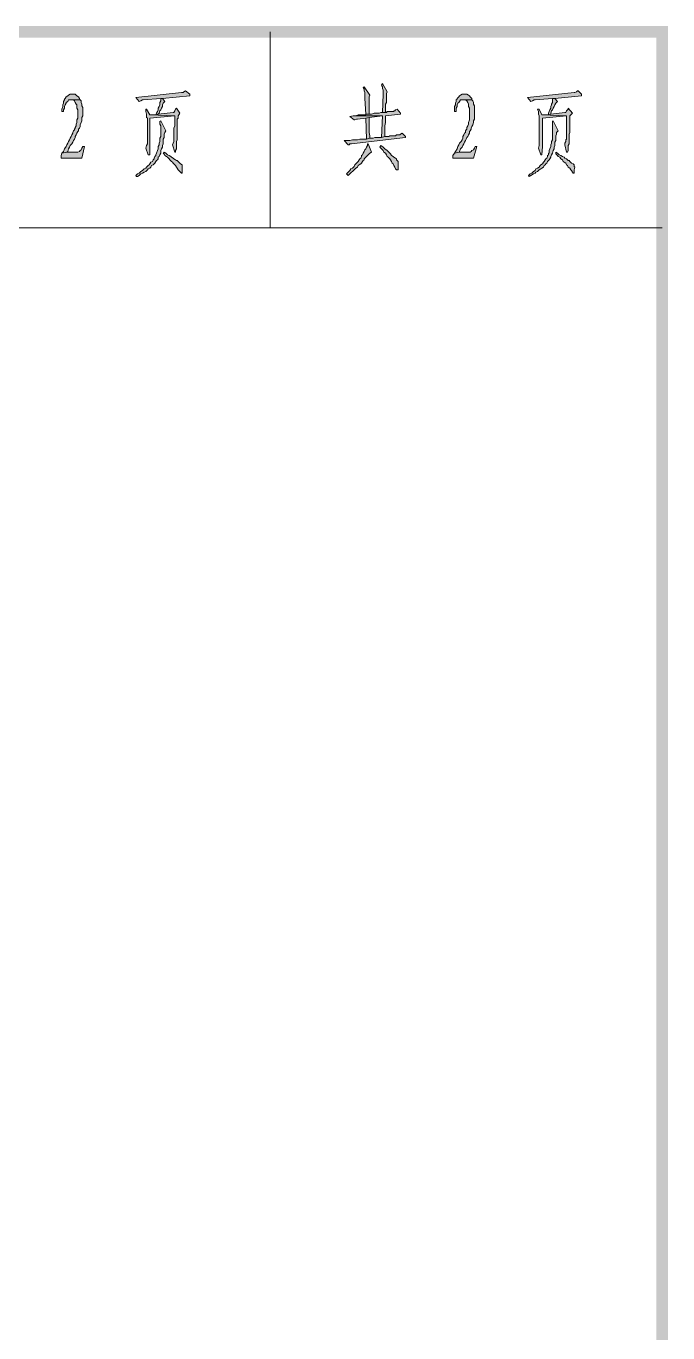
# Model space of a CAD drawing. Header units: millimetres. Extents: x 24 to 410, y 10 to 282.
# Drawn here: x 377.6 to 410.4, y 215.6 to 282.2 of the extents above; entities that cross this region are included whole.
import ezdxf

# ---------------------------------------------------------------- set-up
doc = ezdxf.new("R2010")
doc.units = ezdxf.units.MM

msp = doc.modelspace()

# ---------------------------------------------------------------- hatches: boundary and pattern name
h = msp.add_hatch(color=7)
h.dxf.hatch_style = 2
h.paths.add_polyline_path([(410.379333, 282.236333), (30.395333, 281.643667), (29.802667, 282.236333)])
h = msp.add_hatch(color=7)
h.dxf.hatch_style = 2
h.paths.add_polyline_path([(409.786667, 281.643667), (410.379333, 282.236333), (30.395333, 281.643667)])
h = msp.add_hatch(color=7)
h.dxf.hatch_style = 2
h.paths.add_polyline_path([(410.379333, 9.652), (409.786667, 281.643667), (410.379333, 282.236333)])
h = msp.add_hatch(color=7)
h.dxf.hatch_style = 2
h.paths.add_polyline_path([(409.786667, 10.244667), (410.379333, 9.652), (409.786667, 281.643667)])
h = msp.add_hatch(color=7)
h.dxf.hatch_style = 2
h.paths.add_polyline_path([(395.816667, 279.315333), (395.774333, 279.230667), (395.816667, 279.146), (395.816667, 279.061333), (395.859, 278.976667), (395.859, 278.765), (395.816667, 277.833667), (395.986, 277.833667), (395.986, 277.960667), (395.986, 278.257), (396.028333, 278.341667), (396.028333, 278.807333), (396.070667, 278.892)])
h = msp.add_hatch(color=7)
h.dxf.hatch_style = 2
h.paths.add_polyline_path([(380.026333, 278.765), (379.899333, 278.765), (379.814667, 278.722667), (379.772333, 278.680333), (379.687667, 278.638), (379.645333, 278.553333), (379.603, 278.511), (379.603, 278.468667), (379.560667, 278.384), (379.560667, 278.299333), (379.518333, 278.214667), (379.518333, 278.13), (379.476, 278.003), (379.476, 277.876), (379.560667, 277.876), (379.560667, 277.960667), (379.603, 278.045333), (379.603, 278.13), (379.645333, 278.214667), (379.687667, 278.299333), (379.687667, 278.341667), (379.772333, 278.384), (379.814667, 278.468667), (379.857, 278.468667), (379.941667, 278.468667), (380.407333, 278.468667), (380.365, 278.553333), (380.322667, 278.638), (380.238, 278.680333), (380.195667, 278.722667), (380.153333, 278.765)])
h = msp.add_hatch(color=7)
h.dxf.hatch_style = 2
h.paths.add_polyline_path([(385.783667, 278.934333), (385.699, 278.892), (385.656667, 278.849667), (385.572, 278.849667), (383.243667, 278.595667), (383.413, 278.384), (383.497667, 278.426333), (383.582333, 278.468667), (383.624667, 278.468667), (384.513667, 278.553333), (384.598333, 278.553333), (385.995333, 278.680333), (385.995333, 278.765)])
h = msp.add_hatch(color=7)
h.dxf.hatch_style = 2
h.paths.add_polyline_path([(394.885333, 279.146), (394.843, 279.103667), (394.885333, 279.019), (394.885333, 278.934333), (394.927667, 278.849667), (394.927667, 278.553333), (394.97, 277.749), (395.139333, 277.749), (395.139333, 277.791333), (395.139333, 278.638), (395.181667, 278.722667)])
h = msp.add_hatch(color=7)
h.dxf.hatch_style = 2
h.paths.add_polyline_path([(400.05, 278.765), (399.880667, 278.765), (399.796, 278.722667), (399.753667, 278.680333), (399.711333, 278.638), (399.626667, 278.553333), (399.626667, 278.511), (399.584333, 278.468667), (399.584333, 278.384), (399.542, 278.299333), (399.542, 278.214667), (399.499667, 278.13), (399.499667, 277.876), (399.584333, 277.876), (399.584333, 278.045333), (399.626667, 278.13), (399.626667, 278.214667), (399.669, 278.299333), (399.711333, 278.341667), (399.753667, 278.384), (399.796, 278.468667), (399.880667, 278.468667), (399.965333, 278.468667), (400.388667, 278.468667), (400.388667, 278.553333), (400.304, 278.638), (400.261667, 278.680333), (400.219333, 278.722667), (400.134667, 278.765)])
h = msp.add_hatch(color=7)
h.dxf.hatch_style = 2
h.paths.add_polyline_path([(405.807333, 278.934333), (405.765, 278.934333), (405.722667, 278.892), (405.638, 278.849667), (405.595667, 278.849667), (403.225, 278.595667), (403.394333, 278.384), (403.479, 278.426333), (403.563667, 278.468667), (403.606, 278.468667), (404.495, 278.553333), (404.622, 278.553333), (405.976667, 278.680333), (405.976667, 278.765)])
h = msp.add_hatch(color=7)
h.dxf.hatch_style = 2
h.paths.add_polyline_path([(380.407333, 278.468667), (379.941667, 278.468667), (379.984, 278.468667), (380.068667, 278.468667), (380.111, 278.426333), (380.153333, 278.341667), (380.195667, 278.257), (380.238, 278.214667), (380.238, 278.045333), (380.280333, 277.960667), (380.280333, 277.537333), (380.238, 277.452667), (380.238, 277.325667), (380.195667, 277.241), (380.195667, 277.156333), (380.153333, 277.071667), (380.153333, 277.029333), (380.111, 276.987), (380.111, 276.944667), (380.068667, 276.902333), (380.026333, 276.817667), (380.026333, 276.775333), (379.984, 276.690667), (379.941667, 276.606), (379.899333, 276.521333), (379.857, 276.436667), (379.814667, 276.352), (379.772333, 276.267333), (379.73, 276.182667), (379.687667, 276.098), (379.603, 275.971), (379.560667, 275.844), (379.476, 275.759333), (379.73, 275.801667), (379.772333, 275.844), (379.814667, 275.971), (379.857, 276.055667), (379.899333, 276.140333), (379.984, 276.225), (380.026333, 276.309667), (380.068667, 276.394333), (380.111, 276.479), (380.153333, 276.563667), (380.153333, 276.606), (380.195667, 276.690667), (380.238, 276.775333), (380.280333, 276.86), (380.322667, 276.902333), (380.322667, 276.987), (380.365, 277.029333), (380.407333, 277.114), (380.407333, 277.198667), (380.449667, 277.325667), (380.492, 277.410333), (380.492, 277.579667), (380.534333, 277.664333), (380.534333, 278.087667), (380.492, 278.172333), (380.492, 278.257), (380.449667, 278.341667), (380.449667, 278.426333)])
h = msp.add_hatch(color=7)
h.dxf.hatch_style = 2
h.paths.add_polyline_path([(383.794, 278.003), (383.751667, 278.003), (383.751667, 277.876), (383.794, 277.749), (383.794, 277.579667), (383.836333, 277.537333), (383.836333, 276.225), (383.794, 276.140333), (383.751667, 276.013333), (383.878667, 275.674667), (383.963333, 275.674667), (383.963333, 277.537333), (385.233333, 277.664333), (383.963333, 277.706667)])
h = msp.add_hatch(color=7)
h.dxf.hatch_style = 2
h.paths.add_polyline_path([(385.318, 278.045333), (385.275667, 278.003), (385.233333, 277.918333), (385.191, 277.833667), (385.148667, 277.833667), (384.386667, 277.749), (384.259667, 277.706667), (383.963333, 277.706667), (385.233333, 277.664333), (385.233333, 277.156333), (385.191, 277.029333), (385.191, 276.352), (385.148667, 276.267333), (385.106333, 276.182667), (385.233333, 275.801667), (385.275667, 275.801667), (385.275667, 275.886333), (385.318, 275.971), (385.318, 276.352), (385.360333, 276.436667), (385.360333, 277.495), (385.402667, 277.537333), (385.402667, 277.664333), (385.445, 277.706667), (385.487333, 277.791333)])
h = msp.add_hatch(color=7)
h.dxf.hatch_style = 2
h.paths.add_polyline_path([(384.598333, 278.553333), (384.513667, 278.553333), (384.513667, 278.511), (384.513667, 278.426333), (384.471333, 278.341667), (384.471333, 278.214667), (384.429, 278.13), (384.386667, 278.045333), (384.386667, 277.960667), (384.344333, 277.876), (384.302, 277.791333), (384.259667, 277.706667), (384.386667, 277.749), (384.429, 277.791333), (384.471333, 277.918333), (384.513667, 277.960667), (384.556, 278.045333), (384.598333, 278.13), (384.598333, 278.214667), (384.640667, 278.299333), (384.725333, 278.384)])
h = msp.add_hatch(color=7)
h.dxf.hatch_style = 2
h.paths.add_polyline_path([(396.578667, 278.003), (396.494, 277.960667), (396.451667, 277.918333), (396.409333, 277.918333), (396.409333, 277.876), (396.070667, 277.876), (396.028333, 277.833667), (395.732, 277.833667), (395.647333, 277.791333), (395.393333, 277.791333), (395.266333, 277.749), (395.181667, 277.749), (394.97, 277.749), (394.97, 277.706667), (394.589, 277.706667), (394.462, 277.664333), (394.335, 277.664333), (395.816667, 277.664333), (395.774333, 276.563667), (395.943667, 276.606), (395.943667, 277.156333), (395.986, 277.325667), (395.986, 277.664333), (396.748, 277.749), (396.748, 277.791333)])
h = msp.add_hatch(color=7)
h.dxf.hatch_style = 2
h.paths.add_polyline_path([(400.388667, 278.468667), (399.965333, 278.468667), (400.007667, 278.468667), (400.05, 278.468667), (400.134667, 278.426333), (400.177, 278.341667), (400.219333, 278.257), (400.219333, 278.13), (400.261667, 278.045333), (400.261667, 277.452667), (400.219333, 277.325667), (400.219333, 277.241), (400.177, 277.156333), (400.134667, 277.071667), (400.134667, 276.987), (400.092333, 276.944667), (400.05, 276.902333), (400.05, 276.817667), (400.007667, 276.775333), (399.965333, 276.690667), (399.923, 276.606), (399.923, 276.521333), (399.880667, 276.436667), (399.838333, 276.352), (399.753667, 276.267333), (399.711333, 276.182667), (399.669, 276.098), (399.626667, 275.971), (399.542, 275.844), (399.499667, 275.759333), (399.753667, 275.801667), (399.753667, 275.844), (399.796, 275.971), (399.880667, 276.055667), (399.923, 276.140333), (399.965333, 276.225), (400.007667, 276.309667), (400.05, 276.394333), (400.092333, 276.479), (400.134667, 276.563667), (400.177, 276.606), (400.219333, 276.690667), (400.261667, 276.775333), (400.261667, 276.86), (400.304, 276.902333), (400.346333, 276.987), (400.346333, 277.029333), (400.388667, 277.114), (400.431, 277.198667), (400.473333, 277.325667), (400.473333, 277.410333), (400.515667, 277.495), (400.515667, 278.172333), (400.473333, 278.257), (400.473333, 278.341667), (400.431, 278.426333)])
h = msp.add_hatch(color=7)
h.dxf.hatch_style = 2
h.paths.add_polyline_path([(403.817667, 278.003), (403.733, 278.003), (403.775333, 277.876), (403.775333, 277.749), (403.817667, 277.664333), (403.817667, 276.140333), (403.775333, 276.013333), (403.902333, 275.674667), (403.944667, 275.674667), (403.987, 276.098), (403.987, 277.537333), (405.214667, 277.664333), (403.944667, 277.706667)])
h = msp.add_hatch(color=7)
h.dxf.hatch_style = 2
h.paths.add_polyline_path([(405.299333, 278.045333), (405.299333, 278.003), (405.214667, 277.918333), (405.172333, 277.833667), (405.13, 277.833667), (404.410333, 277.749), (404.283333, 277.706667), (403.944667, 277.706667), (405.214667, 277.664333), (405.214667, 276.479), (405.172333, 276.436667), (405.172333, 276.352), (405.13, 276.267333), (405.13, 276.182667), (405.214667, 275.801667), (405.257, 275.801667), (405.299333, 275.886333), (405.299333, 276.140333), (405.341667, 276.225), (405.341667, 276.733), (405.384, 276.817667), (405.384, 277.664333), (405.426333, 277.706667), (405.511, 277.791333)])
h = msp.add_hatch(color=7)
h.dxf.hatch_style = 2
h.paths.add_polyline_path([(404.622, 278.553333), (404.495, 278.553333), (404.495, 278.511), (404.495, 278.341667), (404.452667, 278.257), (404.452667, 278.214667), (404.410333, 278.13), (404.410333, 278.045333), (404.368, 277.960667), (404.325667, 277.876), (404.283333, 277.791333), (404.283333, 277.706667), (404.410333, 277.749), (404.410333, 277.791333), (404.452667, 277.918333), (404.495, 277.960667), (404.537333, 278.045333), (404.579667, 278.13), (404.622, 278.214667), (404.664333, 278.299333), (404.749, 278.384)])
h = msp.add_hatch(color=7)
h.dxf.hatch_style = 2
h.paths.add_polyline_path([(384.513667, 277.410333), (384.471333, 277.368), (384.471333, 277.241), (384.513667, 277.156333), (384.513667, 276.606), (384.471333, 276.521333), (384.471333, 276.352), (384.429, 276.267333), (384.429, 276.182667), (384.386667, 276.098), (384.386667, 275.971), (384.344333, 275.886333), (384.302, 275.759333), (384.259667, 275.674667), (384.259667, 275.632333), (384.217333, 275.59), (384.175, 275.505333), (384.175, 275.463), (384.132667, 275.420667), (384.090333, 275.336), (384.005667, 275.293667), (383.963333, 275.209), (383.921, 275.166667), (383.878667, 275.124333), (383.794, 275.039667), (383.751667, 274.997333), (383.667, 274.955), (383.582333, 274.870333), (383.497667, 274.828), (383.413, 274.743333), (383.328333, 274.701), (383.243667, 274.616333), (383.286, 274.574), (383.328333, 274.574), (383.413, 274.616333), (383.497667, 274.701), (383.582333, 274.743333), (383.667, 274.785667), (383.751667, 274.828), (383.836333, 274.912667), (383.878667, 274.955), (383.963333, 274.997333), (384.005667, 275.039667), (384.048, 275.124333), (384.132667, 275.166667), (384.175, 275.209), (384.217333, 275.251333), (384.259667, 275.336), (384.302, 275.378333), (384.344333, 275.420667), (384.386667, 275.463), (384.386667, 275.547667), (384.429, 275.59), (384.471333, 275.674667), (384.513667, 275.759333), (384.513667, 275.886333), (384.556, 275.971), (384.598333, 276.055667), (384.598333, 276.140333), (384.640667, 276.225), (384.640667, 276.479), (384.683, 276.563667), (384.683, 276.733), (384.725333, 276.817667), (384.767667, 276.902333)])
h = msp.add_hatch(color=7)
h.dxf.hatch_style = 2
h.paths.add_polyline_path([(394.335, 277.664333), (394.165667, 277.622), (394.377333, 277.452667), (394.419667, 277.452667), (394.504333, 277.495), (394.546667, 277.495), (394.97, 277.537333), (395.139333, 277.579667), (395.816667, 277.664333)])
h = msp.add_hatch(color=7)
h.dxf.hatch_style = 2
h.paths.add_polyline_path([(395.139333, 277.579667), (394.97, 277.537333), (395.012333, 276.479), (395.181667, 276.521333), (395.181667, 276.648333), (395.139333, 276.817667)])
h = msp.add_hatch(color=7)
h.dxf.hatch_style = 2
h.paths.add_polyline_path([(404.537333, 277.410333), (404.495, 277.368), (404.495, 276.436667), (404.452667, 276.352), (404.452667, 276.267333), (404.410333, 276.182667), (404.410333, 276.098), (404.368, 275.971), (404.325667, 275.886333), (404.325667, 275.759333), (404.283333, 275.759333), (404.283333, 275.674667), (404.241, 275.632333), (404.241, 275.59), (404.198667, 275.505333), (404.156333, 275.463), (404.114, 275.420667), (404.071667, 275.336), (404.029333, 275.293667), (403.987, 275.209), (403.902333, 275.166667), (403.86, 275.124333), (403.817667, 275.039667), (403.733, 274.997333), (403.648333, 274.955), (403.606, 274.870333), (403.521333, 274.828), (403.436667, 274.743333), (403.352, 274.701), (403.267333, 274.616333), (403.309667, 274.574), (403.394333, 274.616333), (403.521333, 274.701), (403.606, 274.743333), (403.648333, 274.785667), (403.733, 274.828), (403.817667, 274.912667), (403.902333, 274.955), (403.944667, 274.997333), (404.029333, 275.039667), (404.071667, 275.124333), (404.114, 275.166667), (404.156333, 275.209), (404.198667, 275.251333), (404.241, 275.336), (404.283333, 275.378333), (404.325667, 275.420667), (404.368, 275.463), (404.410333, 275.547667), (404.410333, 275.59), (404.452667, 275.674667), (404.495, 275.759333), (404.537333, 275.886333), (404.579667, 275.971), (404.579667, 276.055667), (404.622, 276.140333), (404.622, 276.309667), (404.664333, 276.394333), (404.664333, 276.648333), (404.706667, 276.733), (404.706667, 276.817667), (404.791333, 276.902333)])
h = msp.add_hatch(color=7)
h.dxf.hatch_style = 2
h.paths.add_polyline_path([(396.832667, 276.775333), (396.748, 276.733), (396.705667, 276.690667), (396.536333, 276.690667), (396.494, 276.648333), (396.197667, 276.648333), (396.155333, 276.606), (395.943667, 276.606), (395.774333, 276.563667), (395.689667, 276.563667), (395.435667, 276.563667), (395.351, 276.521333), (395.181667, 276.521333), (395.012333, 276.479), (394.673667, 276.479), (394.546667, 276.436667), (394.292667, 276.436667), (394.165667, 276.394333), (393.869333, 276.394333), (394.081, 276.182667), (394.123333, 276.182667), (394.165667, 276.225), (394.250333, 276.225), (397.002, 276.563667), (397.002, 276.606)])
h = msp.add_hatch(color=7)
h.dxf.hatch_style = 2
h.paths.add_polyline_path([(380.619, 276.098), (380.534333, 276.098), (380.492, 276.013333), (380.449667, 275.928667), (380.407333, 275.886333), (380.365, 275.844), (380.280333, 275.801667), (379.73, 275.801667), (379.476, 275.759333), (379.433667, 275.632333), (379.433667, 275.505333), (380.492, 275.505333)])
h = msp.add_hatch(color=7)
h.dxf.hatch_style = 2
h.paths.add_polyline_path([(395.054667, 276.225), (395.054667, 276.140333), (395.012333, 276.055667), (394.97, 275.971), (394.927667, 275.928667), (394.885333, 275.844), (394.843, 275.759333), (394.800667, 275.674667), (394.758333, 275.632333), (394.758333, 275.59), (394.716, 275.505333), (394.673667, 275.463), (394.631333, 275.420667), (394.589, 275.336), (394.546667, 275.293667), (394.462, 275.209), (394.419667, 275.166667), (394.377333, 275.082), (394.292667, 274.997333), (394.208, 274.955), (394.165667, 274.870333), (394.081, 274.785667), (393.996333, 274.701), (394.081, 274.616333), (394.165667, 274.701), (394.250333, 274.785667), (394.292667, 274.828), (394.377333, 274.912667), (394.462, 274.997333), (394.546667, 275.039667), (394.589, 275.124333), (394.631333, 275.166667), (394.716, 275.209), (394.758333, 275.251333), (394.800667, 275.336), (394.843, 275.378333), (394.885333, 275.420667), (394.885333, 275.463), (394.927667, 275.505333), (394.97, 275.547667), (395.012333, 275.59), (395.097, 275.674667), (395.139333, 275.717), (395.181667, 275.759333), (395.266333, 275.801667), (395.097, 276.225)])
h = msp.add_hatch(color=7)
h.dxf.hatch_style = 2
h.paths.add_polyline_path([(395.732, 276.140333), (395.689667, 276.055667), (395.732, 276.013333), (395.816667, 275.928667), (395.859, 275.886333), (395.901333, 275.801667), (395.986, 275.759333), (396.028333, 275.674667), (396.070667, 275.59), (396.113, 275.547667), (396.197667, 275.463), (396.24, 275.420667), (396.282333, 275.336), (396.324667, 275.251333), (396.367, 275.209), (396.409333, 275.124333), (396.451667, 275.039667), (396.494, 274.955), (396.536333, 274.912667), (396.621, 274.912667), (396.621, 274.955), (396.621, 275.336), (396.578667, 275.378333), (396.536333, 275.420667), (396.536333, 275.463), (396.494, 275.505333), (396.409333, 275.547667), (396.367, 275.59), (396.282333, 275.632333), (396.24, 275.717), (396.155333, 275.801667), (396.070667, 275.886333), (395.943667, 275.971), (395.859, 276.055667)])
h = msp.add_hatch(color=7)
h.dxf.hatch_style = 2
h.paths.add_polyline_path([(400.642667, 276.098), (400.558, 276.098), (400.515667, 276.013333), (400.473333, 275.928667), (400.388667, 275.886333), (400.346333, 275.844), (400.304, 275.801667), (399.753667, 275.801667), (399.499667, 275.759333), (399.415, 275.632333), (399.415, 275.505333), (400.473333, 275.505333)])
h = msp.add_hatch(color=7)
h.dxf.hatch_style = 2
h.paths.add_polyline_path([(384.683, 275.801667), (384.640667, 275.717), (384.683, 275.717), (384.725333, 275.632333), (384.81, 275.59), (384.852333, 275.547667), (384.937, 275.463), (384.979333, 275.420667), (385.064, 275.336), (385.106333, 275.293667), (385.148667, 275.251333), (385.233333, 275.166667), (385.275667, 275.124333), (385.318, 275.039667), (385.360333, 274.997333), (385.402667, 274.912667), (385.445, 274.870333), (385.529667, 274.785667), (385.572, 274.743333), (385.614333, 274.743333), (385.614333, 274.785667), (385.614333, 275.166667), (385.529667, 275.209), (385.487333, 275.251333), (385.402667, 275.336), (385.360333, 275.378333), (385.318, 275.378333), (385.275667, 275.420667), (385.191, 275.463), (385.148667, 275.505333), (385.064, 275.547667), (385.021667, 275.59), (384.937, 275.632333), (384.852333, 275.674667), (384.767667, 275.759333)])
h = msp.add_hatch(color=7)
h.dxf.hatch_style = 2
h.paths.add_polyline_path([(404.664333, 275.801667), (404.664333, 275.717), (404.749, 275.632333), (404.791333, 275.59), (404.876, 275.547667), (404.918333, 275.463), (405.003, 275.420667), (405.045333, 275.336), (405.087667, 275.293667), (405.172333, 275.251333), (405.214667, 275.166667), (405.257, 275.124333), (405.299333, 275.039667), (405.384, 274.997333), (405.426333, 274.912667), (405.468667, 274.870333), (405.511, 274.785667), (405.553333, 274.743333), (405.595667, 274.743333), (405.595667, 274.785667), (405.595667, 274.912667), (405.638, 275.039667), (405.595667, 275.082), (405.595667, 275.166667), (405.553333, 275.209), (405.468667, 275.251333), (405.384, 275.336), (405.341667, 275.378333), (405.299333, 275.378333), (405.257, 275.420667), (405.214667, 275.463), (405.13, 275.505333), (405.087667, 275.547667), (405.003, 275.59), (404.918333, 275.632333), (404.833667, 275.674667), (404.749, 275.759333)])

# ---------------------------------------------------------------- linework, layer by layer
at = {"color": 7, "lineweight": 0}
for points in [[(370.078, 281.94), (370.078, 271.949333), (390.101667, 271.949333)], [(390.101667, 271.949333), (390.101667, 281.94)], [(390.101667, 271.949333), (410.083, 271.949333)]]:
    msp.add_lwpolyline(points, dxfattribs=at)
for points in [[(395.816667, 279.315333), (395.774333, 279.230667), (395.816667, 279.146), (395.816667, 279.061333), (395.859, 278.976667), (395.859, 278.765), (395.816667, 277.833667), (395.986, 277.833667), (395.986, 277.960667), (395.986, 278.257), (396.028333, 278.341667), (396.028333, 278.807333), (396.070667, 278.892)], [(380.026333, 278.765), (379.899333, 278.765), (379.814667, 278.722667), (379.772333, 278.680333), (379.687667, 278.638), (379.645333, 278.553333), (379.603, 278.511), (379.603, 278.468667), (379.560667, 278.384), (379.560667, 278.299333), (379.518333, 278.214667), (379.518333, 278.13), (379.476, 278.003), (379.476, 277.876), (379.560667, 277.876), (379.560667, 277.960667), (379.603, 278.045333), (379.603, 278.13), (379.645333, 278.214667), (379.687667, 278.299333), (379.687667, 278.341667), (379.772333, 278.384), (379.814667, 278.468667), (379.857, 278.468667), (379.941667, 278.468667), (380.407333, 278.468667), (380.365, 278.553333), (380.322667, 278.638), (380.238, 278.680333), (380.195667, 278.722667), (380.153333, 278.765)], [(385.783667, 278.934333), (385.699, 278.892), (385.656667, 278.849667), (385.572, 278.849667), (383.243667, 278.595667), (383.413, 278.384), (383.497667, 278.426333), (383.582333, 278.468667), (383.624667, 278.468667), (384.513667, 278.553333), (384.598333, 278.553333), (385.995333, 278.680333), (385.995333, 278.765)], [(394.885333, 279.146), (394.843, 279.103667), (394.885333, 279.019), (394.885333, 278.934333), (394.927667, 278.849667), (394.927667, 278.553333), (394.97, 277.749), (395.139333, 277.749), (395.139333, 277.791333), (395.139333, 278.638), (395.181667, 278.722667)], [(400.05, 278.765), (399.880667, 278.765), (399.796, 278.722667), (399.753667, 278.680333), (399.711333, 278.638), (399.626667, 278.553333), (399.626667, 278.511), (399.584333, 278.468667), (399.584333, 278.384), (399.542, 278.299333), (399.542, 278.214667), (399.499667, 278.13), (399.499667, 277.876), (399.584333, 277.876), (399.584333, 278.045333), (399.626667, 278.13), (399.626667, 278.214667), (399.669, 278.299333), (399.711333, 278.341667), (399.753667, 278.384), (399.796, 278.468667), (399.880667, 278.468667), (399.965333, 278.468667), (400.388667, 278.468667), (400.388667, 278.553333), (400.304, 278.638), (400.261667, 278.680333), (400.219333, 278.722667), (400.134667, 278.765)], [(405.807333, 278.934333), (405.765, 278.934333), (405.722667, 278.892), (405.638, 278.849667), (405.595667, 278.849667), (403.225, 278.595667), (403.394333, 278.384), (403.479, 278.426333), (403.563667, 278.468667), (403.606, 278.468667), (404.495, 278.553333), (404.622, 278.553333), (405.976667, 278.680333), (405.976667, 278.765)], [(380.407333, 278.468667), (379.941667, 278.468667), (379.984, 278.468667), (380.068667, 278.468667), (380.111, 278.426333), (380.153333, 278.341667), (380.195667, 278.257), (380.238, 278.214667), (380.238, 278.045333), (380.280333, 277.960667), (380.280333, 277.537333), (380.238, 277.452667), (380.238, 277.325667), (380.195667, 277.241), (380.195667, 277.156333), (380.153333, 277.071667), (380.153333, 277.029333), (380.111, 276.987), (380.111, 276.944667), (380.068667, 276.902333), (380.026333, 276.817667), (380.026333, 276.775333), (379.984, 276.690667), (379.941667, 276.606), (379.899333, 276.521333), (379.857, 276.436667), (379.814667, 276.352), (379.772333, 276.267333), (379.73, 276.182667), (379.687667, 276.098), (379.603, 275.971), (379.560667, 275.844), (379.476, 275.759333), (379.73, 275.801667), (379.772333, 275.844), (379.814667, 275.971), (379.857, 276.055667), (379.899333, 276.140333), (379.984, 276.225), (380.026333, 276.309667), (380.068667, 276.394333), (380.111, 276.479), (380.153333, 276.563667), (380.153333, 276.606), (380.195667, 276.690667), (380.238, 276.775333), (380.280333, 276.86), (380.322667, 276.902333), (380.322667, 276.987), (380.365, 277.029333), (380.407333, 277.114), (380.407333, 277.198667), (380.449667, 277.325667), (380.492, 277.410333), (380.492, 277.579667), (380.534333, 277.664333), (380.534333, 278.087667), (380.492, 278.172333), (380.492, 278.257), (380.449667, 278.341667), (380.449667, 278.426333)], [(383.794, 278.003), (383.751667, 278.003), (383.751667, 277.876), (383.794, 277.749), (383.794, 277.579667), (383.836333, 277.537333), (383.836333, 276.225), (383.794, 276.140333), (383.751667, 276.013333), (383.878667, 275.674667), (383.963333, 275.674667), (383.963333, 277.537333), (385.233333, 277.664333), (383.963333, 277.706667)], [(385.318, 278.045333), (385.275667, 278.003), (385.233333, 277.918333), (385.191, 277.833667), (385.148667, 277.833667), (384.386667, 277.749), (384.259667, 277.706667), (383.963333, 277.706667), (385.233333, 277.664333), (385.233333, 277.156333), (385.191, 277.029333), (385.191, 276.352), (385.148667, 276.267333), (385.106333, 276.182667), (385.233333, 275.801667), (385.275667, 275.801667), (385.275667, 275.886333), (385.318, 275.971), (385.318, 276.352), (385.360333, 276.436667), (385.360333, 277.495), (385.402667, 277.537333), (385.402667, 277.664333), (385.445, 277.706667), (385.487333, 277.791333)], [(384.598333, 278.553333), (384.513667, 278.553333), (384.513667, 278.511), (384.513667, 278.426333), (384.471333, 278.341667), (384.471333, 278.214667), (384.429, 278.13), (384.386667, 278.045333), (384.386667, 277.960667), (384.344333, 277.876), (384.302, 277.791333), (384.259667, 277.706667), (384.386667, 277.749), (384.429, 277.791333), (384.471333, 277.918333), (384.513667, 277.960667), (384.556, 278.045333), (384.598333, 278.13), (384.598333, 278.214667), (384.640667, 278.299333), (384.725333, 278.384)], [(396.578667, 278.003), (396.494, 277.960667), (396.451667, 277.918333), (396.409333, 277.918333), (396.409333, 277.876), (396.070667, 277.876), (396.028333, 277.833667), (395.732, 277.833667), (395.647333, 277.791333), (395.393333, 277.791333), (395.266333, 277.749), (395.181667, 277.749), (394.97, 277.749), (394.97, 277.706667), (394.589, 277.706667), (394.462, 277.664333), (394.335, 277.664333), (395.816667, 277.664333), (395.774333, 276.563667), (395.943667, 276.606), (395.943667, 277.156333), (395.986, 277.325667), (395.986, 277.664333), (396.748, 277.749), (396.748, 277.791333)], [(400.388667, 278.468667), (399.965333, 278.468667), (400.007667, 278.468667), (400.05, 278.468667), (400.134667, 278.426333), (400.177, 278.341667), (400.219333, 278.257), (400.219333, 278.13), (400.261667, 278.045333), (400.261667, 277.452667), (400.219333, 277.325667), (400.219333, 277.241), (400.177, 277.156333), (400.134667, 277.071667), (400.134667, 276.987), (400.092333, 276.944667), (400.05, 276.902333), (400.05, 276.817667), (400.007667, 276.775333), (399.965333, 276.690667), (399.923, 276.606), (399.923, 276.521333), (399.880667, 276.436667), (399.838333, 276.352), (399.753667, 276.267333), (399.711333, 276.182667), (399.669, 276.098), (399.626667, 275.971), (399.542, 275.844), (399.499667, 275.759333), (399.753667, 275.801667), (399.753667, 275.844), (399.796, 275.971), (399.880667, 276.055667), (399.923, 276.140333), (399.965333, 276.225), (400.007667, 276.309667), (400.05, 276.394333), (400.092333, 276.479), (400.134667, 276.563667), (400.177, 276.606), (400.219333, 276.690667), (400.261667, 276.775333), (400.261667, 276.86), (400.304, 276.902333), (400.346333, 276.987), (400.346333, 277.029333), (400.388667, 277.114), (400.431, 277.198667), (400.473333, 277.325667), (400.473333, 277.410333), (400.515667, 277.495), (400.515667, 278.172333), (400.473333, 278.257), (400.473333, 278.341667), (400.431, 278.426333)], [(403.817667, 278.003), (403.733, 278.003), (403.775333, 277.876), (403.775333, 277.749), (403.817667, 277.664333), (403.817667, 276.140333), (403.775333, 276.013333), (403.902333, 275.674667), (403.944667, 275.674667), (403.987, 276.098), (403.987, 277.537333), (405.214667, 277.664333), (403.944667, 277.706667)], [(405.299333, 278.045333), (405.299333, 278.003), (405.214667, 277.918333), (405.172333, 277.833667), (405.13, 277.833667), (404.410333, 277.749), (404.283333, 277.706667), (403.944667, 277.706667), (405.214667, 277.664333), (405.214667, 276.479), (405.172333, 276.436667), (405.172333, 276.352), (405.13, 276.267333), (405.13, 276.182667), (405.214667, 275.801667), (405.257, 275.801667), (405.299333, 275.886333), (405.299333, 276.140333), (405.341667, 276.225), (405.341667, 276.733), (405.384, 276.817667), (405.384, 277.664333), (405.426333, 277.706667), (405.511, 277.791333)], [(404.622, 278.553333), (404.495, 278.553333), (404.495, 278.511), (404.495, 278.341667), (404.452667, 278.257), (404.452667, 278.214667), (404.410333, 278.13), (404.410333, 278.045333), (404.368, 277.960667), (404.325667, 277.876), (404.283333, 277.791333), (404.283333, 277.706667), (404.410333, 277.749), (404.410333, 277.791333), (404.452667, 277.918333), (404.495, 277.960667), (404.537333, 278.045333), (404.579667, 278.13), (404.622, 278.214667), (404.664333, 278.299333), (404.749, 278.384)], [(384.513667, 277.410333), (384.471333, 277.368), (384.471333, 277.241), (384.513667, 277.156333), (384.513667, 276.606), (384.471333, 276.521333), (384.471333, 276.352), (384.429, 276.267333), (384.429, 276.182667), (384.386667, 276.098), (384.386667, 275.971), (384.344333, 275.886333), (384.302, 275.759333), (384.259667, 275.674667), (384.259667, 275.632333), (384.217333, 275.59), (384.175, 275.505333), (384.175, 275.463), (384.132667, 275.420667), (384.090333, 275.336), (384.005667, 275.293667), (383.963333, 275.209), (383.921, 275.166667), (383.878667, 275.124333), (383.794, 275.039667), (383.751667, 274.997333), (383.667, 274.955), (383.582333, 274.870333), (383.497667, 274.828), (383.413, 274.743333), (383.328333, 274.701), (383.243667, 274.616333), (383.286, 274.574), (383.328333, 274.574), (383.413, 274.616333), (383.497667, 274.701), (383.582333, 274.743333), (383.667, 274.785667), (383.751667, 274.828), (383.836333, 274.912667), (383.878667, 274.955), (383.963333, 274.997333), (384.005667, 275.039667), (384.048, 275.124333), (384.132667, 275.166667), (384.175, 275.209), (384.217333, 275.251333), (384.259667, 275.336), (384.302, 275.378333), (384.344333, 275.420667), (384.386667, 275.463), (384.386667, 275.547667), (384.429, 275.59), (384.471333, 275.674667), (384.513667, 275.759333), (384.513667, 275.886333), (384.556, 275.971), (384.598333, 276.055667), (384.598333, 276.140333), (384.640667, 276.225), (384.640667, 276.479), (384.683, 276.563667), (384.683, 276.733), (384.725333, 276.817667), (384.767667, 276.902333)], [(394.335, 277.664333), (394.165667, 277.622), (394.377333, 277.452667), (394.419667, 277.452667), (394.504333, 277.495), (394.546667, 277.495), (394.97, 277.537333), (395.139333, 277.579667), (395.816667, 277.664333)], [(395.139333, 277.579667), (394.97, 277.537333), (395.012333, 276.479), (395.181667, 276.521333), (395.181667, 276.648333), (395.139333, 276.817667)], [(404.537333, 277.410333), (404.495, 277.368), (404.495, 276.436667), (404.452667, 276.352), (404.452667, 276.267333), (404.410333, 276.182667), (404.410333, 276.098), (404.368, 275.971), (404.325667, 275.886333), (404.325667, 275.759333), (404.283333, 275.759333), (404.283333, 275.674667), (404.241, 275.632333), (404.241, 275.59), (404.198667, 275.505333), (404.156333, 275.463), (404.114, 275.420667), (404.071667, 275.336), (404.029333, 275.293667), (403.987, 275.209), (403.902333, 275.166667), (403.86, 275.124333), (403.817667, 275.039667), (403.733, 274.997333), (403.648333, 274.955), (403.606, 274.870333), (403.521333, 274.828), (403.436667, 274.743333), (403.352, 274.701), (403.267333, 274.616333), (403.309667, 274.574), (403.394333, 274.616333), (403.521333, 274.701), (403.606, 274.743333), (403.648333, 274.785667), (403.733, 274.828), (403.817667, 274.912667), (403.902333, 274.955), (403.944667, 274.997333), (404.029333, 275.039667), (404.071667, 275.124333), (404.114, 275.166667), (404.156333, 275.209), (404.198667, 275.251333), (404.241, 275.336), (404.283333, 275.378333), (404.325667, 275.420667), (404.368, 275.463), (404.410333, 275.547667), (404.410333, 275.59), (404.452667, 275.674667), (404.495, 275.759333), (404.537333, 275.886333), (404.579667, 275.971), (404.579667, 276.055667), (404.622, 276.140333), (404.622, 276.309667), (404.664333, 276.394333), (404.664333, 276.648333), (404.706667, 276.733), (404.706667, 276.817667), (404.791333, 276.902333)], [(396.832667, 276.775333), (396.748, 276.733), (396.705667, 276.690667), (396.536333, 276.690667), (396.494, 276.648333), (396.197667, 276.648333), (396.155333, 276.606), (395.943667, 276.606), (395.774333, 276.563667), (395.689667, 276.563667), (395.435667, 276.563667), (395.351, 276.521333), (395.181667, 276.521333), (395.012333, 276.479), (394.673667, 276.479), (394.546667, 276.436667), (394.292667, 276.436667), (394.165667, 276.394333), (393.869333, 276.394333), (394.081, 276.182667), (394.123333, 276.182667), (394.165667, 276.225), (394.250333, 276.225), (397.002, 276.563667), (397.002, 276.606)], [(380.619, 276.098), (380.534333, 276.098), (380.492, 276.013333), (380.449667, 275.928667), (380.407333, 275.886333), (380.365, 275.844), (380.280333, 275.801667), (379.73, 275.801667), (379.476, 275.759333), (379.433667, 275.632333), (379.433667, 275.505333), (380.492, 275.505333)], [(395.054667, 276.225), (395.054667, 276.140333), (395.012333, 276.055667), (394.97, 275.971), (394.927667, 275.928667), (394.885333, 275.844), (394.843, 275.759333), (394.800667, 275.674667), (394.758333, 275.632333), (394.758333, 275.59), (394.716, 275.505333), (394.673667, 275.463), (394.631333, 275.420667), (394.589, 275.336), (394.546667, 275.293667), (394.462, 275.209), (394.419667, 275.166667), (394.377333, 275.082), (394.292667, 274.997333), (394.208, 274.955), (394.165667, 274.870333), (394.081, 274.785667), (393.996333, 274.701), (394.081, 274.616333), (394.165667, 274.701), (394.250333, 274.785667), (394.292667, 274.828), (394.377333, 274.912667), (394.462, 274.997333), (394.546667, 275.039667), (394.589, 275.124333), (394.631333, 275.166667), (394.716, 275.209), (394.758333, 275.251333), (394.800667, 275.336), (394.843, 275.378333), (394.885333, 275.420667), (394.885333, 275.463), (394.927667, 275.505333), (394.97, 275.547667), (395.012333, 275.59), (395.097, 275.674667), (395.139333, 275.717), (395.181667, 275.759333), (395.266333, 275.801667), (395.097, 276.225)], [(395.732, 276.140333), (395.689667, 276.055667), (395.732, 276.013333), (395.816667, 275.928667), (395.859, 275.886333), (395.901333, 275.801667), (395.986, 275.759333), (396.028333, 275.674667), (396.070667, 275.59), (396.113, 275.547667), (396.197667, 275.463), (396.24, 275.420667), (396.282333, 275.336), (396.324667, 275.251333), (396.367, 275.209), (396.409333, 275.124333), (396.451667, 275.039667), (396.494, 274.955), (396.536333, 274.912667), (396.621, 274.912667), (396.621, 274.955), (396.621, 275.336), (396.578667, 275.378333), (396.536333, 275.420667), (396.536333, 275.463), (396.494, 275.505333), (396.409333, 275.547667), (396.367, 275.59), (396.282333, 275.632333), (396.24, 275.717), (396.155333, 275.801667), (396.070667, 275.886333), (395.943667, 275.971), (395.859, 276.055667)], [(400.642667, 276.098), (400.558, 276.098), (400.515667, 276.013333), (400.473333, 275.928667), (400.388667, 275.886333), (400.346333, 275.844), (400.304, 275.801667), (399.753667, 275.801667), (399.499667, 275.759333), (399.415, 275.632333), (399.415, 275.505333), (400.473333, 275.505333)], [(384.683, 275.801667), (384.640667, 275.717), (384.683, 275.717), (384.725333, 275.632333), (384.81, 275.59), (384.852333, 275.547667), (384.937, 275.463), (384.979333, 275.420667), (385.064, 275.336), (385.106333, 275.293667), (385.148667, 275.251333), (385.233333, 275.166667), (385.275667, 275.124333), (385.318, 275.039667), (385.360333, 274.997333), (385.402667, 274.912667), (385.445, 274.870333), (385.529667, 274.785667), (385.572, 274.743333), (385.614333, 274.743333), (385.614333, 274.785667), (385.614333, 275.166667), (385.529667, 275.209), (385.487333, 275.251333), (385.402667, 275.336), (385.360333, 275.378333), (385.318, 275.378333), (385.275667, 275.420667), (385.191, 275.463), (385.148667, 275.505333), (385.064, 275.547667), (385.021667, 275.59), (384.937, 275.632333), (384.852333, 275.674667), (384.767667, 275.759333)], [(404.664333, 275.801667), (404.664333, 275.717), (404.749, 275.632333), (404.791333, 275.59), (404.876, 275.547667), (404.918333, 275.463), (405.003, 275.420667), (405.045333, 275.336), (405.087667, 275.293667), (405.172333, 275.251333), (405.214667, 275.166667), (405.257, 275.124333), (405.299333, 275.039667), (405.384, 274.997333), (405.426333, 274.912667), (405.468667, 274.870333), (405.511, 274.785667), (405.553333, 274.743333), (405.595667, 274.743333), (405.595667, 274.785667), (405.595667, 274.912667), (405.638, 275.039667), (405.595667, 275.082), (405.595667, 275.166667), (405.553333, 275.209), (405.468667, 275.251333), (405.384, 275.336), (405.341667, 275.378333), (405.299333, 275.378333), (405.257, 275.420667), (405.214667, 275.463), (405.13, 275.505333), (405.087667, 275.547667), (405.003, 275.59), (404.918333, 275.632333), (404.833667, 275.674667), (404.749, 275.759333)]]:
    msp.add_lwpolyline(points, close=True, dxfattribs=at)

doc.saveas('drawing.dxf')
